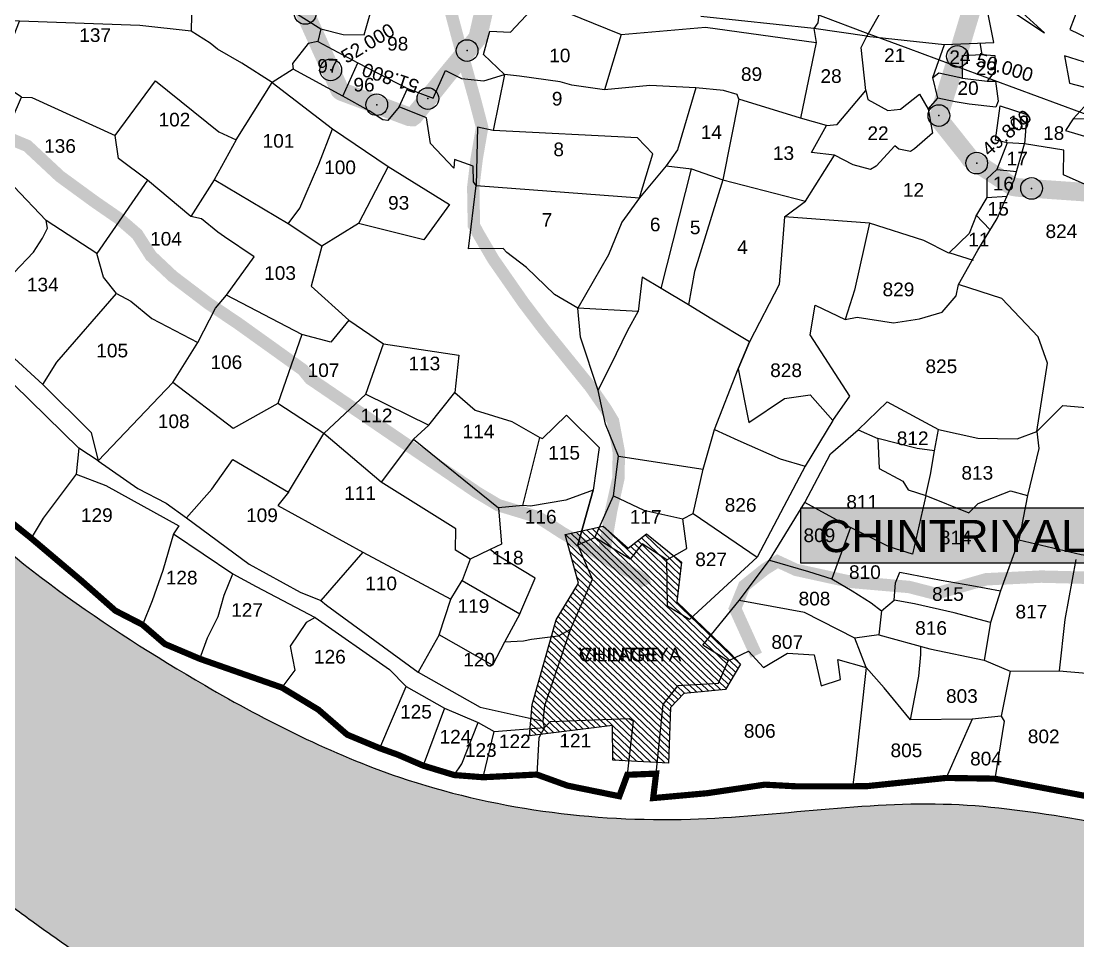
# Model space of a CAD drawing. Header units: millimetres. Extents: x 379815 to 388846, y 1837463 to 1848297.
# Drawn here: x 383588 to 385293, y 1839159 to 1840644 of the extents above; entities that cross this region are included whole.
import ezdxf
from ezdxf.enums import TextEntityAlignment as Align

# ---------------------------------------------------------------- set-up
doc = ezdxf.new("R2010")
doc.units = ezdxf.units.MM
doc.header["$PDMODE"] = 32
doc.header["$PDSIZE"] = 35
for name, color, linetype in [('BND', 6, 'Continuous'), ('DIMENSION', 1, 'Continuous'), ('FRL', 3, 'Continuous'), ('Plot', 2, 'Continuous'), ('points', 161, 'Continuous'), ('ROADS', 50, 'Continuous'), ('TEXT', 7, 'Continuous'), ('VILLAGE AREA', 1, 'Continuous')]:
    doc.layers.add(name, color=color, linetype=linetype)
doc.styles.get("Standard").update_dxf_attribs({"font": 'arial.ttf'})

# ---------------------------------------------------------------- blocks, each defined once
blk = doc.blocks.new('CHITT')
at = {"layer": 'BND', "lineweight": 30, "const_width": 10}
blk.add_lwpolyline([(271.5477574194665, -3821.784468630096), (117.33681651199, -3792.439805609407), (38.93479184003081, -3791.245733084623), (-90.34231708222069, -3804.655191780068), (-201.4171539288945, -3804.850924306083), (-253.7977074653027, -3802.079191767843), (-346.3470479351818, -3815.847765079234), (-433.7944376769592, -3823.759074654896), (-429.0917216542293, -3784.309347250266), (-475.5655120052979, -3786.186713869916), (-488.4234576913877, -3820.77101831371), (-572.1014267358114, -3803.652690279763), (-621.6633862798917, -3785.735357031226), (-708.1132914087502, -3790.160187023925), (-754.9678481130395, -3786.559735593852), (-805.2388539791573, -3771.294787858147), (-845.7637804460246, -3753.793389759958), (-875.1584833239904, -3743.257299607154), (-927.5225550387404, -3721.442940385547), (-974.0242001235019, -3681.148349276278), (-1033.06916104001, -3645.349954251666), (-1165.228660919471, -3599.082388287177), (-1221.916793497221, -3575.03834090801), (-1257.954043895705, -3543.912189396331), (-1301.727906262793, -3521.294350160286), (-1356.53191439464, -3472.94615097763), (-1437.531329805905, -3404.394123436417), (-1559.778198863904, -3305.833019196754)], dxfattribs=at)
at = {"layer": 'Plot', "color": 0}
for points in [[(-64.71815686515765, -2551.802960738074), (-89.11146018316504, -2594.158738914412), (-174.687730369682, -2581.486637465423), (-356.7378712849459, -2562.421238540206)], [(-163.737519638089, -2536.661251602694), (-167.8807272328995, -2572.839989257278), (-174.687730369682, -2581.486637465423), (-170.8777337991633, -2604.558967413381), (-195.8024592437432, -2726.390374163399), (-295.7550785510102, -2695.88702072762), (-298.4065132702817, -2688.427857052768), (-320.0480882500997, -2681.973669080297), (-365.1908462385181, -2677.292022220558), (-439.4582093079807, -2673.45225070673), (-512.2528365728213, -2680.627104698215), (-564.8561509631691, -2673.267696865369), (-583.9083617194556, -2667.98630119022), (-649.5870325262076, -2658.437486103503), (-673.8427195037366, -2656.104132316774), (-707.5843116499018, -2623.569736459525), (-697.6407570280135, -2586.179506986868), (-663.9293584395782, -2587.610814795829), (-630.8335826116381, -2552.040371315787)], [(-595.5618605957716, -2546.677075334825), (-485.6207642137888, -2591.372818275355), (-349.2820070229936, -2579.675422376953), (-170.8777337991633, -2604.558967413381)], [(-1173.515390684363, -2300.662729169242), (-1179.530486117932, -2586.003651430132), (-1262.452810405346, -2576.770465094829), (-1456.694514041592, -2570.018610228784), (-1546.873446737416, -2566.368334281491), (-1617.405614286661, -2587.219535839278), (-1776.530546820431, -2647.365095089888)], [(-1042.081631995912, -2396.850545676891), (-1042.081631995912, -2396.850545676891), (-1015.588006048871, -2412.852389058098), (-1026.180148459738, -2442.130299706245), (-1053.730635488173, -2535.31763870595), (-1012.140344206418, -2555.777289413847), (-970.0732655421598, -2582.098898350727), (-933.9926776140928, -2591.285120567074), (-900.1889127522591, -2592.118966196664), (-886.452455446939, -2543.101344611496), (-856.4651593153249, -2541.94434260251)], [(-154.1428581939545, -2738.354343531886), (-136.8649641727679, -2736.812790658325), (-90.68600131437415, -2681.950816990342), (-98.07647593203001, -2612.518582451623), (-89.11146018316504, -2594.158738914412), (36.45935498952167, -2607.49944883585), (115.8696140442626, -2604.445320090977), (105.4042785745114, -2550.726240904303), (136.9046665302012, -2548.290042102803), (197.8743760067737, -2588.906336870277), (138.6317259653006, -2534.399570248323), (121.8223961887998, -2513.812631997513), (114.9698599874973, -2483.478329730919), (-10.20982065517455, -2473.150396786863)], [(375.5254996858421, -2653.922939784126), (375.5254996858421, -2653.922939784126), (360.1647936191293, -2551.599442944629), (306.584350162826, -2533.859768684953), (267.752950252092, -2530.124257334042), (252.8452811959432, -2546.868963909335), (238.8452868392924, -2583.278132508975), (268.9161360799335, -2598.057026625611), (286.2499439572566, -2563.366937889718), (252.8452811959432, -2546.868963909335)], [(-1605.753058198956, -2750.426160857547), (-1497.322268797318, -2793.593725705054), (-1453.00258586579, -2692.776394600747), (-1494.049269518408, -2665.005691187223), (-1456.694514041592, -2570.018610228784)], [(-1106.829663325683, -2761.469592192443), (-1048.554216028948, -2668.939560849685), (-1097.634055552189, -2637.504862915026), (-1136.963925697084, -2615.045273658587), (-1148.788218337344, -2605.253019480035), (-1179.530486117932, -2586.003651430132)], [(-970.0732655421598, -2582.098898350727), (-975.0178953654831, -2602.577085043071), (-990.4243657719926, -2606.178122771671), (-1015.67926615692, -2638.110542883165), (-1014.73651642655, -2647.350856818724), (-1048.554216028948, -2668.939560849685)], [(-485.6207642137888, -2591.372818275355), (-512.2528365728213, -2680.627104698215)], [(-975.0178953654831, -2602.577085043071), (-910.677241632191, -2637.219595252071), (-830.3713860382559, -2678.764563498786), (-788.7867239736952, -2694.214303964516), (-769.1964678670629, -2649.59677388519), (-743.0667240749463, -2662.19128355477), (-706.9769205935881, -2665.988241198473), (-673.8427195037366, -2656.104132316774), (-692.2558453609236, -2746.425391156925), (-717.1325095893117, -2741.105603007367), (-719.3528291022521, -2835.336607677862), (-723.986047141545, -2829.362663087901), (-724.4709486910724, -2803.951262871968), (-754.687759909837, -2793.239916121354), (-755.6980492068105, -2807.125849442324), (-793.1849393894663, -2767.098474744707), (-799.6307001917739, -2725.829721236601), (-843.8024493593257, -2707.922539448133), (-862.2215204139357, -2730.214679345721), (-870.253183430119, -2729.11683938466), (-892.2958622109727, -2714.639191905502), (-934.6196338325972, -2691.056361997034), (-1014.73651642655, -2647.350856818724)], [(10.20694163831649, -2711.726171324495), (25.8314409579616, -2693.927791166119), (17.56253602041397, -2660.584035341861), (36.45935498952167, -2607.49944883585)], [(97.249599703704, -2623.809424655279), (94.15086559636984, -2604.717950581107)], [(17.56253602041397, -2660.584035341861), (27.09864196041599, -2653.407599621918), (59.68450821709121, -2660.436565576354), (65.50750572799006, -2662.035199575825), (65.1592839549412, -2625.135906046489), (97.249599703704, -2623.809424655279), (117.6398060887004, -2625.251677421853), (118.3539553945884, -2650.243756807409), (105.0599931982579, -2666.878550296649), (118.8300182084204, -2666.905105743092), (123.0203648312017, -2698.981644654647), (119.2230464642635, -2708.741470743436), (76.04114434710937, -2703.808601156576), (53.78911337780301, -2700.110274779378), (25.8314409579616, -2693.927791166119)], [(615.8798757086042, -2640.476037696237), (379.7512472376693, -2617.213684731163), (375.5254996858421, -2653.922939784126), (320.4617300341488, -2616.366393997334), (291.8892259419081, -2611.115163758164), (270.8460709899664, -2638.575331074651), (230.0798232202069, -2625.634906224441), (237.8829966357443, -2669.873484118143), (285.2581103049451, -2682.299872536212), (244.1305243617389, -2727.743129933253), (231.4163720304496, -2746.192506144522), (271.3793083745404, -2758.342998349806), (285.6936810013722, -2727.806950547732), (244.1305243617389, -2727.743129933253)], [(-934.6196338325972, -2691.056361997034), (-910.677241632191, -2637.219595252071)], [(-1453.00258586579, -2692.776394600747), (-1436.47522757994, -2692.848843990359), (-1302.218635538011, -2754.376637178939), (-1236.87425061455, -2666.32355185342), (-1134.512090132514, -2748.309152526548), (-1106.829663325683, -2761.469592192443), (-1142.434921997017, -2825.941504850285), (-1180.094260398531, -2884.932811753359), (-1249.672325287713, -2826.420990556246), (-1296.897555363015, -2791.65051175491), (-1302.218635538011, -2754.376637178939)], [(-1048.554216028948, -2668.939560849685), (-951.56635365478, -2743.486089539248), (-861.4230114009697, -2804.478523544967), (-762.5825529887225, -2865.794615278253), (-804.0110544327763, -2922.850207031704), (-909.2773826202028, -2896.309408327797), (-968.2770056259469, -2933.208493128419), (-985.7764568426064, -2997.711495068623), (-925.0317325871438, -3052.584243835649), (-868.9197455987451, -3090.453608458629), (-747.4826652064221, -3108.706554826582), (-754.0400141900172, -3168.9831898259), (-720.9039049879648, -3197.483754427871), (-662.1307470628526, -3216.196592418477), (-616.7518378314562, -3241.583653104026), (-612.481292703189, -3243.587037296733), (-573.4410736699938, -3205.617722881492), (-520.7896658994723, -3258.140807982069), (-530.6367543187807, -3326.89125560876), (-555.6061720481375, -3415.209362342255), (-527.915520162147, -3403.020740534412), (-497.7698029589374, -3336.074255109299), (-489.5809158922639, -3271.832562715281), (-510.7365127549274, -3220.063873844221), (-522.3278698428767, -3166.124159567524), (-550.8794098161743, -3079.831097414019), (-555.1696253637201, -3033.175071322825), (-592.9198651651968, -3010.807050733594), (-638.2208842218388, -2967.381551048486), (-670.2080954287085, -2943.176034471951), (-675.8844659864553, -2936.575750927674), (-731.6099518536357, -2937.50027387077), (-719.3528291022521, -2835.336607677862), (-455.8013801134657, -2855.249205778586), (-484.1447746833437, -2894.48812843929), (-505.8696040002978, -2947.239414833486), (-555.1696253637201, -3033.175071322825)], [(-365.1908462385181, -2677.292022220558), (-394.5641190645401, -2777.479730314808), (-412.7922779937508, -2803.394439845113), (-455.8013801134657, -2855.249205778586)], [(65.50750572799006, -2662.035199575825), (105.0599931982579, -2666.878550296649)], [(-843.8024493593257, -2707.922539448133), (-830.3713860382559, -2678.764563498786)], [(-90.68600131437415, -2681.950816990342), (-87.58295273507247, -2696.155939884251), (-55.21898712468101, -2713.943177355221), (-34.74440643214621, -2711.804091343656), (-4.229396651615389, -2687.739662710112), (10.20694163831649, -2711.726171324495), (16.75741552608088, -2750.508397643454), (-11.81693753192667, -2775.778726432938), (-18.40469538467005, -2780.134116697824), (-37.12760768434964, -2776.278641225537), (-43.95647980784997, -2770.926075784024), (-74.14645980414934, -2803.826141301543), (-82.88349375041435, -2809.148672405863), (-111.2785347157624, -2802.014960696921), (-141.1163885980495, -2786.140385083389)], [(-295.7550785510102, -2695.88702072762), (-321.1889773737639, -2826.040626777103), (-366.9446346830809, -2973.812533333898), (-376.5857020056574, -3027.884488798445)], [(185.4369611947332, -3232.115316378651), (202.7556552239694, -3121.903550213203), (187.301074005838, -3079.496249259915), (128.8507262560888, -3017.395771649433), (59.17440693080425, -2994.954350438667), (90.35349600831978, -2939.405785411363), (121.1126012505265, -2888.22366633662), (148.5212960590143, -2826.016917572822), (165.4603197384859, -2767.839413309004), (137.5069075761712, -2766.470488500781), (118.7006986507913, -2761.869788544718), (126.1756741050631, -2706.75726722274), (168.9408887111349, -2720.486656286055), (165.4603197384859, -2767.839413309004)], [(-412.7922779937508, -2803.394439845113), (-371.692178777128, -2807.977021638304), (-321.1889773737639, -2826.040626777103), (-187.8976127126953, -2860.24301313865), (-141.1163885980495, -2786.140385083389), (-178.4746717658127, -2781.917759314179), (-154.1428581939545, -2738.354343531886), (-195.8024592437432, -2726.390374163399)], [(-1023.014438743121, -2897.080370185198), (-1004.058723359776, -2871.666913057445), (-973.3629389674752, -2800.407295387471), (-951.56635365478, -2743.486089539248)], [(-455.8013801134657, -2855.249205778586), (-434.3157746182987, -2783.841633109143), (-459.0031134085148, -2758.069064673502), (-692.2558453609236, -2746.425391156925)], [(137.5069075761712, -2766.470488500781), (120.6372590375249, -2809.512954124715), (104.9199590376229, -2824.440279873786), (104.8417657621321, -2854.392013316974), (88.19035405118484, -2882.256868713768), (75.9461839744472, -2912.71690758178), (43.10369944287231, -2944.297182368115), (3.17179543786915, -2923.706321768928), (-84.48227335733827, -2895.733097879216), (-108.6774981439812, -3004.259022621438), (-124.1136070156936, -3051.259531913325), (-104.670433358755, -3047.50830955361), (-46.09296080027707, -3056.565204161219), (-3.882863258535508, -3050.115781834116), (32.37424115312751, -3039.427426472772), (55.3256442110287, -3013.129748571198), (59.17440693080425, -2994.954350438667)], [(373.1051765977754, -3081.154229483567), (403.0330629624077, -2961.288956260309), (412.1751250875532, -2910.403417482506), (407.6589426247519, -2895.542648795759), (410.0046325554722, -2871.158725094516), (277.9684993505361, -2839.787725025788), (228.2481229148107, -2818.032605195418), (228.6833185369032, -2778.189962334931), (165.4603197384859, -2767.839413309004)], [(-1249.672325287713, -2826.420990556246), (-1331.497218243196, -2944.641358553432), (-1413.255689903104, -2891.435108243721), (-1465.668932210363, -2836.657513038954), (-1497.322268797318, -2793.593725705054)], [(-861.4230114009697, -2804.478523544967), (-909.2773826202028, -2896.309408327797)], [(-420.7415903362562, -3001.116963181645), (-371.692178777128, -2807.977021638304)], [(120.6372590375249, -2809.512954124715), (153.2492836778401, -2812.545295484364)], [(-968.2770056259469, -2933.208493128419), (-1023.014438743121, -2897.080370185198), (-1142.434921997017, -2825.941504850285)], [(-84.48227335733827, -2895.733097879216), (-221.9848182048881, -2885.841460914351), (-187.8976127126953, -2860.24301313865)], [(104.8417657621321, -2854.392013316974), (137.7232824364328, -2852.052935345797)], [(-1488.550154304365, -2989.434805321973), (-1465.716072868789, -2975.949408601271), (-1433.904067830881, -2942.482713558944), (-1419.432569650991, -2920.130837493576), (-1411.319067653094, -2903.775907132309), (-1413.255689903104, -2891.435108243721)], [(-1299.78052630258, -3009.646722715115), (-1276.67983730475, -3021.885095019359), (-1242.787733111996, -3049.669755455339), (-1168.53391702869, -3088.490050947294), (-1139.951289065531, -3033.249909670558), (-1122.582937833795, -3012.184641144238), (-1077.980161327578, -2950.092710967176), (-1125.79050698533, -2917.805246031377), (-1136.382979481714, -2910.669093806529), (-1162.640126284095, -2888.825859553646), (-1180.094260398531, -2884.932811753359)], [(-221.9848182048881, -2885.841460914351), (-230.7187818148523, -2994.62341002957), (-278.3211951775011, -3087.409379111603), (-296.9050044366741, -3130.947220036993), (-279.5039693699218, -3217.606619008584), (-222.1027591958991, -3178.674591260729), (-180.5593776360038, -3173.082882193383), (-143.9761946196086, -3214.518702344038), (-116.215680470923, -3175.350238066399), (-180.4140864605433, -3076.344204351306), (-172.3036249167053, -3028.31225205306), (-124.1136070156936, -3051.259531913325)], [(87.13756974641001, -2882.432548935059), (110.1881163762882, -2906.907778090099)], [(-1419.02252175071, -3156.358037422411), (-1396.093501123309, -3120.308925800025), (-1299.78052630258, -3009.646722715115), (-1321.111862548802, -2983.225324067287), (-1331.497218243196, -2944.641358553432)], [(44.90642522799317, -2943.581431131577), (82.46381260029739, -2955.394632206298)], [(-369.2349748156266, -3364.354441194097), (-353.0114920616033, -3292.863054933026), (-334.7565519426716, -3228.887129296781), (-296.9050044366741, -3130.947220036993), (-278.3211951775011, -3087.409379111603), (-339.197285812581, -3050.705401040614), (-376.5857020056574, -3027.884488798445), (-420.7415903362562, -3001.116963181645), (-451.4149445835501, -2982.786850307835), (-457.8444737095851, -3038.193221824476), (-555.1696253637201, -3033.175071322825)], [(-925.0317325871438, -3052.584243835649), (-953.9249322188552, -3087.96047587879), (-1000.555766502162, -3075.631432839902), (-1122.582937833795, -3012.184641144238)], [(-522.3278698428767, -3166.124159567524), (-493.0637353279744, -3106.323938404676), (-474.4757386681158, -3068.847483404214), (-457.8444737095851, -3038.193221824476)], [(-1000.555766502162, -3075.631432839902), (-1039.709358192107, -3186.944805086823)], [(-429.0917216542293, -3784.309347250266), (-417.5728195260162, -3672.873751127161), (-393.6680854533333, -3641.817406231537), (-328.4219558320474, -3638.531986369053), (-312.8643330474733, -3602.252005466959), (-353.4805119244265, -3577.045215326129), (-295.0713198052836, -3505.101473661838), (-246.0956444304902, -3439.97805371834), (-188.8448115893989, -3346.623319061473), (-147.897696024389, -3268.368509590393), (-103.1454986261087, -3229.672577398596), (-56.14773956872523, -3184.360704738414), (26.45632597547956, -3228.878039819188), (90.29595341952518, -3242.654990613926), (153.728746982466, -3243.934561419766), (185.4369611947332, -3232.115316378651), (227.0675202481216, -3190.080558360089), (283.3034067742992, -3195.088483699597)], [(-1552.097921429493, -3091.59648003336), (-1492.218911277538, -3130.471470530378), (-1477.241482879617, -3102.231115253875), (-1419.02252175071, -3156.358037422411), (-1340.834872382868, -3233.743915805826), (-1329.464403659746, -3279.345101657556), (-1360.79828633077, -3259.237394286087), (-1492.218911277538, -3130.471470530378)], [(-1329.464403659746, -3279.345101657556), (-1208.805067270529, -3153.271738285664), (-1168.53391702869, -3088.490050947294)], [(-965.5585079340963, -3235.525889644865), (-897.7581111543113, -3171.79594801995), (-868.9197455987451, -3090.453608458629)], [(-1364.826230978302, -3301.108697765972), (-1317.085298208694, -3319.101023429306), (-1199.499459644721, -3384.265958478674), (-1207.723494746431, -3397.040921520442), (-1111.902690149378, -3461.756488034036), (-1074.624517060176, -3482.133447234053), (-979.3117976009962, -3532.418924856), (-859.4319826925639, -3616.119190195808), (-832.514341120841, -3643.577362343436), (-770.5377119451296, -3678.552937025903), (-716.2591320223291, -3701.907875840785), (-690.6759919283795, -3716.28521681251), (-609.1364569510333, -3709.622395047685), (-611.281095604354, -3699.572204000549), (-608.8613210844342, -3674.418155933032), (-567.4744068214204, -3551.465296894778), (-531.610152676003, -3470.220363346161), (-555.6061720481375, -3415.209362342255), (-530.6367543187807, -3326.89125560876), (-574.836326041841, -3342.75458386424), (-631.8109715515748, -3352.81669543637), (-644.1428291257471, -3351.630392752355), (-683.3711045126547, -3355.110067081405), (-678.6749071933446, -3414.10700838617), (-697.1326463115402, -3422.693370446097), (-729.2261563331122, -3438.257602055557), (-752.7046151427785, -3423.564644690603), (-752.0144051593961, -3389.43652625801), (-872.8552487746929, -3314.085695510963), (-965.5585079340963, -3235.525889644865), (-1039.709358192107, -3186.944805086823), (-1111.514395333536, -3227.18428395642), (-1208.805067270529, -3153.271738285664)], [(-897.7581111543113, -3171.79594801995), (-796.0492980696727, -3222.158032761654), (-754.0400141900172, -3168.9831898259)], [(-796.0492980696727, -3222.158032761654), (-820.6100647149142, -3244.657079664292), (-872.8552487746929, -3314.085695510963)], [(-143.9761946196086, -3214.518702344038), (-188.6925060133799, -3288.264636239037), (-223.1353862053948, -3353.29334018915), (-266.0471847954905, -3434.699929308845), (-375.2717260181671, -3535.693231806625), (-410.5859412118443, -3514.170360201737), (-411.6368886856362, -3439.369419943308), (-451.4871971121174, -3413.565336529166), (-470.8869087542407, -3438.063774623908), (-527.915520162147, -3403.020740534412)], [(-1186.998511342797, -3371.619690999622), (-1146.099818557559, -3325.292117022444), (-1112.092465577356, -3277.2710936761), (-1022.286405395775, -3330.127913281322), (-965.5585079340963, -3235.525889644865)], [(-334.7565519426716, -3228.887129296781), (-297.0171934520476, -3245.942789642839), (-228.6509834611788, -3276.258259651018), (-188.6925060133799, -3288.264636239037)], [(-103.1454986261087, -3229.672577398596), (-71.4036487332778, -3243.217951174127), (-68.89630418870365, -3292.042229706654), (-30.64247288118349, -3312.516339888796), (-22.3827262299601, -3326.506316881394), (6.192986823152751, -3335.253167334711), (13.61558975698426, -3301.77910450194), (20.30579543404747, -3263.436287542107), (-7.537522777740378, -3259.558216324542), (-71.4036487332778, -3243.217951174127)], [(20.30579543404747, -3263.436287542107), (26.45632597547956, -3228.878039819188)], [(185.4369611947332, -3232.115316378651), (188.7035483029904, -3259.708155528642), (170.3751140211825, -3335.36124700238), (156.2406849917606, -3407.637973014731), (126.4622514709481, -3489.254316776758), (110.5624171414529, -3540.591950663365), (100.2013471495011, -3601.147744055139), (142.3485352561111, -3618.796660719207), (127.7346927583567, -3691.764884973876), (132.4346579290577, -3699.464473040774), (117.33681651199, -3792.439805609407)], [(-820.6100647149142, -3244.657079664292), (-683.3711045126547, -3355.110067081405)], [(-644.1428291257471, -3351.630392752355), (-616.7518378314562, -3241.583653104026)], [(-1360.79828633077, -3259.237394286087), (-1364.826230978302, -3301.108697765972), (-1418.345008178032, -3371.878373030107), (-1437.531329805905, -3404.394123436417)], [(-489.5809158922639, -3271.832562715281), (-353.0114920616033, -3292.863054933026)], [(-1329.464403659746, -3279.345101657556), (-1265.470413777395, -3324.196614844492), (-1219.578079045692, -3347.860981117934), (-1186.998511342797, -3371.619690999622), (-1085.843142552301, -3446.110268614488), (-1003.516448605049, -3491.612556358334), (-970.3867501449422, -3504.882704570191), (-961.0420524449437, -3512.656535910908), (-813.0012725834968, -3620.347708292305), (-712.8559870291501, -3676.80349566089), (-611.281095604354, -3699.572204000549)], [(-1022.286405395775, -3330.127913281322), (-1039.597161199781, -3351.809555492131), (-902.1818342219922, -3426.811478618998), (-760.3426925329259, -3502.725142767653)], [(-497.7698029589374, -3336.074255109299), (-448.9754919093684, -3358.880608890438), (-386.0269762413227, -3373.175092302263), (-369.2349748156266, -3364.354441194097), (-266.0471847954905, -3434.699929308845)], [(6.192986823152751, -3335.253167334711), (-15.56028782745125, -3430.326668731635), (-52.82989990047645, -3418.344343974255), (-115.2668408815516, -3387.146781862248), (-188.8448115893989, -3346.623319061473)], [(6.192986823152751, -3335.253167334711), (75.58839079510653, -3363.397964186035), (90.84727134287823, -3348.566242938163), (142.8287572027184, -3328.054361572722), (170.3751140211825, -3335.36124700238)], [(-411.6368886856362, -3439.369419943308), (-379.321863333229, -3420.910975884181), (-386.0269762413227, -3373.175092302263)], [(-115.2668408815516, -3387.146781862248), (-145.4744293797994, -3469.919712165836)], [(-1207.723494746431, -3397.040921520442), (-1225.128301921592, -3456.394955017837), (-1242.563121922896, -3505.573363195639), (-1257.954043895705, -3543.912189396331)], [(142.3485352561111, -3618.796660719207), (221.4381077245926, -3618.334382530767), (265.3784935913282, -3622.085454600397), (268.9913474770146, -3629.095809232444), (324.4139402087894, -3637.282851373777), (331.7184088038048, -3586.110835739411), (365.9278817310114, -3480.313354547601), (379.4662674789433, -3450.070541706868), (256.8119830670767, -3431.378132424084), (156.2406849917606, -3407.637973014731)], [(-902.1818342219922, -3426.811478618998), (-970.3867501449422, -3504.882704570191)], [(-648.881224623241, -3526.270673508057), (-624.2744244405767, -3468.961938259657), (-685.6484263915336, -3431.563953441568), (-697.1326463115402, -3422.693370446097)], [(-729.2261563331122, -3438.257602055557), (-741.9968628568458, -3472.632158550899)], [(-246.0956444304902, -3439.97805371834), (-183.3683123465744, -3458.240098180482), (-145.4744293797994, -3469.919712165836), (-112.8014201328042, -3489.428912837058), (-82.1658334636013, -3508.444556425093), (-65.53693655726966, -3521.35173474648), (-69.8710631163558, -3560.213491933653), (-108.5993766370811, -3565.753812850453)], [(248.4651038378361, -3438.947929589311), (230.8023635393474, -3535.4382255245), (221.4381077245926, -3618.334382530767)], [(-1165.228660919471, -3599.082388287177), (-1152.982985547336, -3565.065780093661), (-1135.689800375374, -3530.558474842692), (-1126.028350020119, -3496.427021601237), (-1111.902690149378, -3461.756488034036)], [(-65.53693655726966, -3521.35173474648), (-44.83456488209777, -3504.299053739058), (-42.98252369527472, -3476.395872706547), (-35.64527021133108, -3458.95019853441), (30.98784946242813, -3472.204182430636), (80.49305624631234, -3480.834859659662), (126.4622514709481, -3489.254316776758)], [(-779.09465725685, -3560.495052248938), (-760.3426925329259, -3502.725142767653), (-741.9968628568458, -3472.632158550899), (-648.881224623241, -3526.270673508057), (-673.8968278120155, -3572.135921779787)], [(80.75028812879464, -3696.304400218418), (-18.5175243630656, -3697.626190906856), (-61.28868805960519, -3645.799290374853), (-90.15590802853694, -3612.824595713755), (-108.5993766370811, -3565.753812850453), (-189.8308856590302, -3524.118024486816), (-295.0713198052836, -3505.101473661838)], [(110.5624171414529, -3540.591950663365), (51.77527884428855, -3524.544511461165), (-12.23909101419849, -3510.355016863206), (-44.83456488209777, -3504.299053739058)], [(-979.3117976009962, -3532.418924856), (-993.8892572782934, -3540.601007601013), (-1019.661767273152, -3578.728125899564), (-1012.343521934061, -3617.545159108238), (-1033.06916104001, -3645.349954251666)], [(-567.4744068214204, -3551.465296894778), (-587.1788925998262, -3562.225642707897), (-630.1074741357006, -3567.982697682455), (-643.2921316026477, -3570.516935176915), (-673.8968278120155, -3572.135921779787), (-693.1814886794309, -3609.067128311144), (-779.09465725685, -3560.495052248938), (-813.0012725834968, -3620.347708292305)], [(-69.8710631163558, -3560.213491933653), (12.85435595514718, -3583.039730452234), (100.2013471495011, -3601.147744055139)], [(-18.5175243630656, -3697.626190906856), (-5.205591385718435, -3627.073714034632), (-1.592045029974543, -3591.808547872817), (-1.641377809399273, -3579.018986814423)], [(-312.8643330474733, -3602.252005466959), (-279.7376834684401, -3586.483466711361), (-255.631749151682, -3613.014557664748), (-216.8551073510898, -3589.909679487115), (-173.8790851103258, -3592.429739718093), (-162.9442736800411, -3642.511269255308), (-131.678615284618, -3632.40405048267), (-136.0631155397859, -3600.30470366287), (-90.15590802853694, -3612.824595713755)], [(-90.15590802853694, -3612.824595713755), (-106.9305385838379, -3763.939905102132), (-112.2422568415059, -3806.478863123106)], [(-875.1584833239904, -3743.257299607154), (-832.514341120841, -3643.577362343436)], [(-770.5377119451296, -3678.552937025903), (-805.2388539791573, -3771.294787858147)], [(-609.1364569510333, -3709.622395047685), (-599.6075028871419, -3700.199501749128), (-472.4126124621835, -3695.15462915157), (-466.3420141836978, -3698.953643666813), (-475.5655120052979, -3786.186713869916)], [(127.7346927583567, -3691.764884973876), (80.75028812879464, -3696.304400218418), (38.93479184003081, -3791.245733084623)], [(-754.9678481130395, -3786.559735593852), (-742.4300552215427, -3768.50352182379), (-716.2591320223291, -3701.907875840785)], [(-708.1132914087502, -3790.160187023925), (-690.6759919283795, -3716.28521681251)], [(-609.1364569510333, -3709.622395047685), (-618.1751862037927, -3726.367985360324), (-621.6633862798917, -3785.735357031226)]]:
    blk.add_lwpolyline(points, dxfattribs=at)
at = {"layer": 'DIMENSION', "color": 0}
for s, p in [('137', (-1334.336860988464, -2603.405640756246)), ('102', (-1206.388586821675, -2739.809369767318)), ('136', (-1391.093154483009, -2782.378950309008)), ('101', (-1038.42597889289, -2774.050733418902)), ('100', (-939.0967233234551, -2816.755169518292)), ('104', (-1219.999235091847, -2932.139307234203)), ('103', (-1035.95853930118, -2987.402087643743)), ('134', (-1418.875646350847, -3006.096206592163)), ('105', (-1306.824405354215, -3112.455796416616)), ('106', (-1122.65230835136, -3131.285472052172)), ('113', (-803.1076810912346, -3133.386797883548)), ('107', (-965.7485853943508, -3144.154032737715)), ('108', (-1207.55074453319, -3226.594959586859)), ('112', (-880.2187528747017, -3217.206256659003)), ('114', (-715.6539196574013, -3243.050961788045)), ('115', (-577.5292872139253, -3277.478677433683)), ('111', (-906.7599043085938, -3342.607929434627)), ('129', (-1331.63721331401, -3378.105568353785)), ('109', (-1065.113212847384, -3378.265941972844)), ('116', (-615.2969694316853, -3380.660005409038)), ('117', (-445.9833959906828, -3380.915754959919)), ('118', (-668.63172834547, -3446.769912506454)), ('128', (-1194.751942697098, -3478.970496739494)), ('110', (-872.8859087873134, -3488.285888172686)), ('127', (-1089.178807902441, -3531.22092202981)), ('119', (-723.8734579022857, -3524.781984131318)), ('126', (-955.56148884719, -3606.596600316698)), ('120', (-714.6316268175142, -3611.357291712891)), ('125', (-816.6363083950127, -3695.380218170816)), ('124', (-752.9273803855758, -3735.710681725992)), ('122', (-657.090417488711, -3743.176087896107)), ('121', (-559.5477891170303, -3742.035883161705)), ('123', (-711.9826562982053, -3757.18885303312))]:
    blk.add_text(s, height=22, dxfattribs=at).set_placement(p, align=Align.CENTER)
for s, p in [('98', (-863.1639865133911, -2617.29704264272)), ('97', (-975.9073042855016, -2653.045060053701)), ('89', (-292.1411095871008, -2666.366753406124)), ('96', (-917.5410707204137, -2683.375261968235)), ('93', (-861.6084888041369, -2874.113397753797)), ('VILLAGE', (-553.8898517225753, -3603.208917384967))]:
    blk.add_text(s, height=22, dxfattribs=at).set_placement(p)
for s, p in [('10', (-584.530174556654, -2625.264170957031)), ('21', (-44.01527223997982, -2625.016155131394)), ('24', (61.20915612648241, -2628.003808356589)), ('23', (103.9376029376872, -2645.931350701489)), ('28', (-146.6877440693788, -2658.538236576831)), ('20', (74.38214490289101, -2677.857177605154)), ('9', (-588.7551631461829, -2694.964364967542)), ('19', (156.2180123187718, -2733.328068651026)), ('14', (-339.9050797527307, -2748.980404941132)), ('22', (-70.92635652521858, -2750.729342456674)), ('18', (212.6142972881207, -2750.475179233588)), ('8', (-586.3179945448064, -2776.831757313106)), ('13', (-223.4479737345246, -2782.870387759525)), ('17', (153.6907877615886, -2791.694421200082)), ('12', (-13.67210630327463, -2842.157157198992)), ('16', (131.2778852166957, -2832.107320307055)), ('15', (123.0550526064471, -2872.651397048263)), ('7', (-605.2073421230307, -2890.727360182209)), ('6', (-430.5931841451675, -2898.014289385173)), ('5', (-365.9895046576275, -2902.643945145886)), ('824', (225.0213156479294, -2908.891636774875)), ('11', (91.75308517779922, -2922.268505359767)), ('4', (-289.7306127698394, -2934.549056640361)), ('829', (-37.95828829734819, -3002.765228969511)), ('825', (31.281939590408, -3126.884034050629)), ('828', (-219.3406293778098, -3133.221619974123)), ('812', (-15.04443414794514, -3243.08217678545)), ('813', (89.29010955791455, -3298.865089357598)), ('826', (-292.7041158964275, -3350.662463166984)), ('811', (-96.46990638651187, -3345.802282880526)), ('809', (-165.5960262065055, -3399.632540113991)), ('814', (54.45064408681355, -3403.207528605592)), ('827', (-340.2710030679591, -3438.464672784088)), ('810', (-92.14292606862728, -3459.116009083344)), ('808', (-173.5164581934223, -3501.799327397719)), ('815', (41.85838804487139, -3494.441436195979)), ('817', (176.5112066488364, -3522.8863176296)), ('816', (14.6704052783316, -3549.251450940268)), ('807', (-217.4637572480715, -3571.909104800317)), ('803', (64.38468748924788, -3659.064182551112)), ('806', (-261.7895347153535, -3715.366826049052)), ('802', (196.438517676841, -3724.184937139275)), ('805', (-25.12986266682856, -3746.710465186043)), ('804', (103.3227816185681, -3760.020408954937))]:
    blk.add_text(s, height=22, dxfattribs=at).set_placement(p, align=Align.MIDDLE_CENTER)

msp = doc.modelspace()

# ---------------------------------------------------------------- hatches: boundary and pattern name
h = msp.add_hatch()
h.set_pattern_fill('DASH,_O', color=4, scale=20, angle=45)
h.set_pattern_definition([(45, (0, 0), (7.105427357601002e-15, 89.80256121069152), [63.5, -63.5])])
edge = h.paths.add_edge_path()
edge.add_spline(control_points=[(388718.2333884376, 1839990.723029841), (388580.1506939515, 1839963.252520128), (388267.2546068426, 1839901.004205582), (387855.8790843019, 1839801.696022026), (387475.1959195106, 1839575.1641765), (387094.4238812574, 1839473.476723069), (386684.0145401419, 1839375.188232109), (386279.4062262577, 1839179.062363875), (385787.9842394472, 1839251.194024913), (385390.9213847797, 1839342.872332321), (385017.0482883734, 1839397.470470031), (384652.1528568218, 1839331.585602842), (384230.4537290215, 1839388.496649065), (383818.2234540087, 1839598.270529774), (383335.5996920352, 1839935.940863547), (382997.9775282488, 1840537.788014882), (382397.9983016489, 1840890.996925824), (382107.7010576307, 1841490.865158386), (381881.2088250741, 1842059.916784019), (381643.3062178223, 1842667.958413272), (381608.5888205189, 1843256.136819098), (381578.4786551771, 1843897.501771534), (381439.380788847, 1844549.855858162), (381141.9006981387, 1844872.646747958), (380984.5201291526, 1845004.791997367)], knot_values=[681.5502871544159, 681.5502871544159, 681.5502871544159, 681.5502871544159, 1104.733733460142, 1640.486126081722, 1936.192249808119, 2424.815522097726, 2811.604508419012, 3206.373082838641, 3741.717330782934, 4239.921726283063, 4445.074723393111, 4866.973380656322, 5341.050654959132, 5688.570557921955, 6248.458721058767, 7081.488613295368, 7695.659292222807, 8262.875185959849, 9023.485751872919, 9553.884751457223, 10205.22149501852, 10769.52232979162, 11500.58335460533, 12112.55930866206, 12112.55930866206, 12112.55930866206, 12112.55930866206], degree=3, periodic=0)
edge.add_line((380984.5201291526, 1845004.791997367), (380984.5201291527, 1842124.67386936))
edge.add_spline(control_points=[(380984.5201291527, 1842124.67386936), (381142.4157055245, 1841791.726828998), (381458.808507839, 1841292.882217492), (381860.7766885145, 1840714.919035636), (382152.8065867521, 1840264.916580327), (382705.8310930085, 1839874.191970781), (383315.3409517646, 1839408.176964454), (383832.939633826, 1839015.864197262), (384264.0393279023, 1838836.96180934), (384786.185388239, 1838854.6934383), (385466.3025537941, 1838780.90486436), (386121.2500658041, 1838714.685097293), (386738.2017251546, 1838841.74436553), (387360.1279870748, 1838940.867092611), (388053.5821912267, 1839115.154537823), (388507.9720837023, 1839191.73121933), (388718.2333884376, 1839227.165794862)], knot_values=[593.4748398138275, 593.4748398138275, 593.4748398138275, 593.4748398138275, 1699.853063533674, 2353.104728562715, 2713.645950165751, 3295.736963363339, 4352.373700379427, 5035.35701886822, 5228.200673500428, 5739.632747161271, 6566.226217756621, 7299.515557221588, 7688.053722179457, 8448.093621646934, 9190.633385351994, 9830.162663669911, 9830.162663669911, 9830.162663669911, 9830.162663669911], degree=3, periodic=0)
edge.add_line((388718.2333884376, 1839227.165794862), (388718.2333884376, 1839990.723029841))
h.paths.add_polyline_path([(385414.9108615966, 1838929.882863559), (386323.9799672818, 1838985.64347209), (386316.3826261313, 1839109.503456891), (385407.3135204461, 1839053.74284836)], flags=24)
h.paths.add_polyline_path([(381236.6590529555, 1842193.446603225), (381742.9126632903, 1841436.331574714), (381846.0690188826, 1841505.308249963), (381339.8154085478, 1842262.423278474)], flags=24)
h = msp.add_hatch(color=2)
h.dxf.hatch_style = 1
h.paths.add_polyline_path([(384845.9855822705, 1839857.842822144), (385403.9454848996, 1839857.842822144), (385403.9454848996, 1839768.926993698), (384845.9855822705, 1839768.926993698)])
at = {"layer": 'VILLAGE AREA'}
h = msp.add_hatch(dxfattribs=at)
h.set_pattern_fill('ANSI31', color=256, scale=2.326327615757149, angle=91.19041525878677, style=0)
h.set_pattern_definition([(136.1904152587868, (0, 0), (-5.113123623735404, -5.330130857297874), [])])
h.paths.add_polyline_path([(384487.3403132824, 1839736.411134436), (384465.9655062988, 1839814.995004111), (384527.4031289303, 1839828.505496602), (384567.465944578, 1839792.913473632), (384596.8453693321, 1839816.048277636), (384653.3784425466, 1839770.223545331), (384646.2561819507, 1839706.602801541), (384732.1686799193, 1839623.406434191), (384748.638937486, 1839606.055320261), (384724.5608106465, 1839564.937664844), (384657.3442667012, 1839558.264157806), (384635.9774449953, 1839536.019148913), (384632.4163146973, 1839446.149274525), (384542.9426465124, 1839450.598271933), (384542.4975152047, 1839506.655713573), (384408.5096384588, 1839490.194416607), (384412.5159000644, 1839540.913043876), (384451.2561755496, 1839677.229751047)])
h.paths.add_polyline_path([(384482.0948882892, 1839604.149317415), (384659.1453657791, 1839604.149317415), (384659.1453657791, 1839638.274829011), (384482.0948882892, 1839638.274829011)], flags=24)

# ---------------------------------------------------------------- linework, layer by layer
at = {"color": 2}
msp.add_lwpolyline([(384845.9855822705, 1839857.842822144), (385403.9454848996, 1839857.842822144), (385403.9454848996, 1839768.926993698), (384845.9855822705, 1839768.926993698)], close=True, dxfattribs=at)
at = {"color": 1}
msp.add_lwpolyline([(384487.3403132824, 1839736.411134436), (384465.9655062988, 1839814.995004111), (384527.4031289303, 1839828.505496602), (384567.465944578, 1839792.913473632), (384596.8453693321, 1839816.048277636), (384653.3784425466, 1839770.223545331), (384646.2561819507, 1839706.602801541), (384732.1686799193, 1839623.406434191), (384748.638937486, 1839606.055320261), (384724.5608106465, 1839564.937664844), (384657.3442667012, 1839558.264157806), (384635.9774449953, 1839536.019148913), (384632.4163146973, 1839446.149274525), (384542.9426465124, 1839450.598271933), (384542.4975152047, 1839506.655713573), (384408.5096384588, 1839490.194416607), (384412.5159000644, 1839540.913043876), (384451.2561755496, 1839677.229751047), (384487.3403132824, 1839736.411134436)], dxfattribs=at)
at = {"color": 4}
for points, knots in [([(380984.5201291526, 1845004.791997367), (381141.9006981387, 1844872.646747958), (381439.380788847, 1844549.855858162), (381578.4786551771, 1843897.501771534), (381608.5888205189, 1843256.136819098), (381643.3062178223, 1842667.958413272), (381881.2088250741, 1842059.916784019), (382107.7010576307, 1841490.865158386), (382397.9983016489, 1840890.996925824), (382997.9775282488, 1840537.788014882), (383335.5996920352, 1839935.940863547), (383818.2234540087, 1839598.270529774), (384230.4537290215, 1839388.496649065), (384652.1528568218, 1839331.585602842), (385017.0482883734, 1839397.470470031), (385390.9213847797, 1839342.872332321), (385787.9842394472, 1839251.194024913), (386279.4062262577, 1839179.062363875), (386684.0145401419, 1839375.188232109), (387094.4238812574, 1839473.476723069), (387475.1959195106, 1839575.1641765), (387855.8790843019, 1839801.696022026), (388267.2546068426, 1839901.004205582), (388580.1506939515, 1839963.252520128), (388718.2333884376, 1839990.723029841)], [681.5502871544609, 681.5502871544609, 681.5502871544609, 681.5502871544609, 1293.526241211142, 2024.587266024851, 2588.88810079795, 3240.224844359248, 3770.623843943553, 4531.234409856623, 5098.450303593664, 5712.620982521104, 6545.650874757705, 7105.539037894517, 7453.05894085734, 7927.13621516015, 8349.03487242336, 8554.187869533409, 9052.392265033537, 9587.73651297783, 9982.50508739746, 10369.29407371875, 10857.91734600835, 11153.62346973475, 11689.37586235633, 12112.55930866206, 12112.55930866206, 12112.55930866206, 12112.55930866206]), ([(380984.5201291526, 1842124.67386936), (381142.4157055244, 1841791.726828998), (381458.808507839, 1841292.882217492), (381860.7766885145, 1840714.919035636), (382152.8065867521, 1840264.916580327), (382705.8310930085, 1839874.191970781), (383315.3409517646, 1839408.176964454), (383832.939633826, 1839015.864197262), (384264.0393279023, 1838836.96180934), (384786.185388239, 1838854.6934383), (385466.3025537941, 1838780.90486436), (386121.2500658041, 1838714.685097293), (386738.2017251546, 1838841.74436553), (387360.1279870748, 1838940.867092611), (388053.5821912267, 1839115.154537823), (388507.9720837023, 1839191.73121933), (388718.2333884376, 1839227.165794862)], [593.4748398137415, 593.4748398137415, 593.4748398137415, 593.4748398138724, 1699.853063533674, 2353.104728562715, 2713.645950165751, 3295.736963363339, 4352.373700379427, 5035.35701886822, 5228.200673500428, 5739.632747161271, 6566.226217756621, 7299.515557221588, 7688.053722179457, 8448.093621646934, 9190.633385351994, 9830.162663669911, 9830.162663669911, 9830.162663669911, 9830.162663669911])]:
    msp.add_open_spline(points, degree=3, knots=knots, dxfattribs=at)
at = {"layer": 'FRL', "color": 84, "const_width": 30}
for points in [[(384034.4749981698, 1840682.082554786), (384099.7566706623, 1840537.717868852), (384100.4631229427, 1840535.689263599), (384101.3458523991, 1840533.572432681), (384102.3172578739, 1840531.89661308), (384103.2002560455, 1840531.102816112), (384105.4958900626, 1840529.691556497), (384214.2933032461, 1840489.168478703), (384217.1717805481, 1840489.008759826), (384219.5703324896, 1840489.008759826), (384221.9691531463, 1840490.765901493), (384278.803225663, 1840561.479474348), (384324.6530266456, 1840616.531587477), (384347.3871393396, 1840716.290476895)], [(385120.2816731416, 1840659.724954275), (385120.1319987711, 1840657.254752655), (385099.3396221659, 1840588.397312068), (385068.571193485, 1840489.834617579), (385068.571193485, 1840488.43435692), (385068.6789482832, 1840486.495498464), (385069.8650572087, 1840484.772172736), (385071.5902088404, 1840482.187184142), (385114.8490577931, 1840427.82987738), (385119.5811325959, 1840421.156553577), (385181.8542696261, 1840380.762889028), (385188.6430906266, 1840376.416078361), (385195.4316429118, 1840375.198938611), (385253.7955111044, 1840371.100423517), (385342.0821612201, 1840365.021394349)]]:
    msp.add_lwpolyline(points, dxfattribs=at)
at = {"layer": 'points'}
for p in [(384046.3035834963, 1840655.924677077), (384307.5581441772, 1840596.005666242), (385098.7947253273, 1840586.651805296), (384087.5066630067, 1840564.807685034), (384161.7303512557, 1840508.746265805), (384244.305316343, 1840518.556799339), (385068.9958264561, 1840491.194874557), (385129.9695449062, 1840414.418077533), (385218.5725298109, 1840373.573904542)]:
    msp.add_point(p, dxfattribs=at)
at = {"layer": 'ROADS', "color": 40, "const_width": 20}
for points in [[(384527.3942367884, 1839779.680252416), (384540.2147381827, 1839854.088965301), (384551.8438566814, 1839906.062675041), (384552.4164901078, 1839948.194581601), (384543.0851470734, 1839998.098203734), (384531.3218395264, 1840017.713142791), (384506.9650479036, 1840052.870094821), (384429.8069014803, 1840148.093378978), (384398.3091741864, 1840189.64146668), (384349.7313473767, 1840259.366833691), (384349.7313473772, 1840259.36683369), (384325.6073279698, 1840300.72780185), (384318.5634080786, 1840313.9114907), (384318.0426606109, 1840344.703075859), (384317.5219131431, 1840375.494661017), (384323.0246113144, 1840421.305828511), (384328.7448481673, 1840454.467540126), (384331.8176030154, 1840472.281104975), (384319.7660517601, 1840518.306575361), (384311.8825815162, 1840546.746179059), (384292.3348891974, 1840617.264441391), (384271.732507045, 1840695.167780431)], [(383561.973650441, 1840457.179648685), (383597.8136595284, 1840442.264129063), (383650.3809077339, 1840393.154376268), (383707.6189973678, 1840351.391069283), (383745.8155639371, 1840325.040901232), (383775.0679811875, 1840299.664185512), (383797.3519359914, 1840264.759842602), (383832.3904372241, 1840231.771313193), (383890.3186598077, 1840187.75101056), (383936.6178620818, 1840156.716247697), (384042.5156659861, 1840080.879681292), (384054.2765475166, 1840066.490949937), (384323.9123959447, 1839882.728923563), (384357.7788648795, 1839862.460634527), (384422.3072306416, 1839842.9072654), (384462.0165738948, 1839817.265205142), (384538.8896536255, 1839773.071654322), (384591.1831728912, 1839742.631303506), (384595.4186807898, 1839732.81935217)], [(384774.222624867, 1839620.171710097), (384740.0082858325, 1839695.672720565), (384754.8946161451, 1839732.201311444), (384788.4262176435, 1839759.235223513), (384808.453668905, 1839771.849280161), (384838.4835808101, 1839757.965017731), (384927.4935693273, 1839738.483437314), (385020.8978156164, 1839730.37231255), (385063.320068036, 1839719.454157757), (385145.205476889, 1839742.800686802), (385233.997955707, 1839747.108703963), (385359.5516848358, 1839743.922777606), (385549.151929518, 1839746.52215028), (385658.418204215, 1839748.670351451), (385762.8439373469, 1839754.221968064), (385880.0364298568, 1839777.492714719), (386054.2255396713, 1839814.079695276), (386156.2956912848, 1839840.480403278), (386203.507357645, 1839856.505358682), (386351.166453071, 1839883.103736844), (386554.0354180639, 1839917.322672626), (386965.5441504449, 1839970.262065846)]]:
    msp.add_lwpolyline(points, dxfattribs=at)

# ---------------------------------------------------------------- block references
msp.add_blockref('CHITT', (385041.6723252779, 1843213.420990598))

# ---------------------------------------------------------------- texts
at = {"layer": 'DIMENSION', "color": 1}
msp.add_text('CHINTRIYA', height=22, dxfattribs=at).set_placement((384487.7824735553, 1839610.212073213))
at = {"layer": 'points', "color": 1}
for s, rotation, p in [('52.000', 31.03008210390064, (384112.7374937268, 1840574.384748986)), ('51.800', 161.6641396242577, (384231.9507942908, 1840547.33092078)), ('49.800', 41.13171031847887, (385150.1179888016, 1840424.16802302))]:
    msp.add_text(s, height=22, rotation=rotation, dxfattribs=at).set_placement(p)
at = {"layer": 'points', "color": 6}
msp.add_text('50.000', height=22, rotation=343.4844147050067, dxfattribs=at).set_placement((385126.8982257398, 1840571.925708619))
at = {"layer": 'TEXT', "color": 5}
msp.add_text('CHINTRIYALA', height=51.89301385122574, dxfattribs=at).set_placement((384875.4173055688, 1839786.615645996))

doc.saveas('drawing.dxf')
